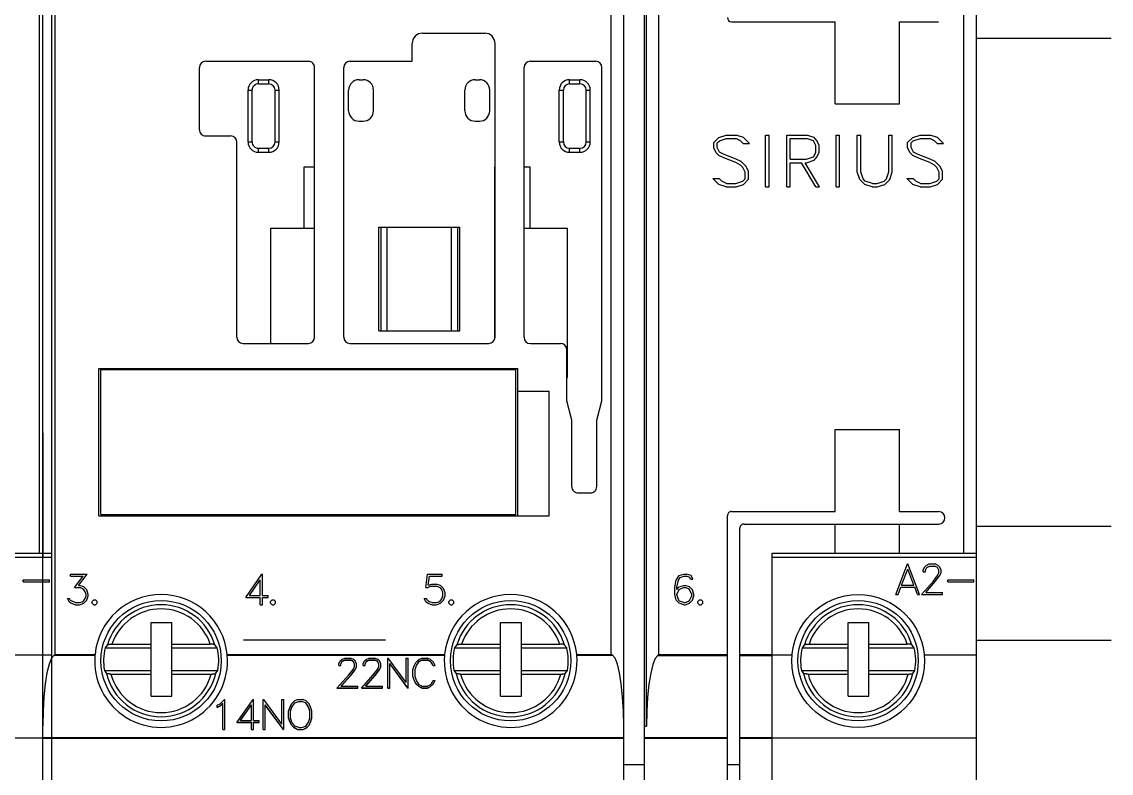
# Model space of a CAD drawing. Header units: millimetres. Extents: x -72 to 2978, y -1067 to 2817.
# Drawn here: x 216.6 to 269.1, y -833.1 to -796.9 of the extents above; entities that cross this region are included whole.
import ezdxf

# ---------------------------------------------------------------- set-up
doc = ezdxf.new("R2010")
doc.units = ezdxf.units.MM
doc.layers.add('10000_FRONT', color=7, linetype='Continuous')

msp = doc.modelspace()

# ---------------------------------------------------------------- linework, layer by layer
at = {"color": 6, "linetype": 'ByBlock'}
for p, q in [((262.599, -797.699), (269.099, -797.699)), ((262.599, -821.21), (269.099, -821.21)), ((262.599, -826.699), (269.099, -826.699))]:
    msp.add_line(p, q, dxfattribs=at)
for p, q in [((217.599, -816.71), (217.599, -822.71)), ((218.033, -822.71), (218.033, -816.71)), ((262.599, -822.71), (262.599, -816.71)), ((234.123, -826.699), (227.274, -826.699))]:
    msp.add_line(p, q)
at = {"layer": '10000_FRONT', "color": 7, "linetype": 'Continuous', "lineweight": 25}
for p, q in [((246.599, -837.209), (246.599, -780.209)), ((245.599, -836.009), (245.599, -781.409)), ((217.599, -836.189), (217.599, -782.209)), ((245.609, -832.699), (245.609, -784.699)), ((246.699, -830.848), (246.699, -786.57)), ((218.199, -827.393), (218.199, -790.025)), ((244.999, -827.393), (244.999, -790.025)), ((247.299, -827.404), (247.299, -790.014)), ((217.433, -822.509), (217.433, -794.909)), ((218.033, -822.509), (218.033, -794.909)), ((261.999, -822.509), (261.999, -794.909)), ((262.599, -822.509), (262.599, -794.909)), ((250.799, -796.909), (255.799, -796.909)), ((255.799, -800.859), (255.799, -796.909)), ((258.899, -796.909), (260.779, -796.909)), ((258.899, -800.859), (258.899, -796.909)), ((235.899, -797.457), (238.899, -797.457)), ((235.399, -798.809), (235.399, -797.957)), ((239.399, -812.109), (239.399, -797.957)), ((225.149, -802.109), (225.149, -799.109)), ((225.449, -798.809), (230.399, -798.809)), ((230.699, -812.109), (230.699, -799.109)), ((232.099, -812.109), (232.099, -799.109)), ((232.399, -798.809), (235.399, -798.809)), ((240.799, -812.111), (240.799, -799.111)), ((241.099, -798.811), (244.249, -798.811)), ((244.549, -815.176), (244.549, -799.111)), ((227.989, -799.699), (228.489, -799.699)), ((227.989, -799.899), (227.989, -799.699)), ((228.489, -799.899), (228.489, -799.699)), ((232.839, -799.699), (233.039, -799.699)), ((238.439, -799.699), (238.639, -799.699)), ((242.989, -799.699), (243.489, -799.699)), ((242.989, -799.899), (242.989, -799.699)), ((243.489, -799.899), (243.489, -799.699)), ((227.489, -800.199), (227.689, -800.199)), ((227.489, -802.699), (227.489, -800.199)), ((227.689, -802.699), (227.689, -800.199)), ((227.989, -799.899), (228.489, -799.899)), ((228.789, -800.199), (228.989, -800.199)), ((228.789, -802.699), (228.789, -800.199)), ((228.989, -802.699), (228.989, -800.199)), ((232.339, -801.199), (232.339, -800.199)), ((233.539, -801.199), (233.539, -800.199)), ((237.939, -801.199), (237.939, -800.199)), ((239.139, -801.199), (239.139, -800.199)), ((242.489, -800.199), (242.689, -800.199)), ((242.489, -802.699), (242.489, -800.199)), ((242.689, -802.699), (242.689, -800.199)), ((242.989, -799.899), (243.489, -799.899)), ((243.789, -800.199), (243.989, -800.199)), ((243.789, -802.699), (243.789, -800.199)), ((243.989, -802.699), (243.989, -800.199)), ((255.799, -800.859), (258.899, -800.859)), ((232.839, -801.699), (233.039, -801.699)), ((238.439, -801.699), (238.639, -801.699)), ((225.449, -802.409), (226.649, -802.409)), ((250.183, -802.485), (250.543, -802.365)), ((250.543, -802.365), (251.016, -802.365)), ((251.376, -802.483), (251.016, -802.365)), ((252.437, -802.365), (252.603, -802.365)), ((252.437, -804.864), (252.437, -802.365)), ((252.603, -804.864), (252.603, -802.365)), ((253.457, -802.365), (254.416, -802.365)), ((253.457, -804.864), (253.457, -802.365)), ((254.774, -802.485), (254.416, -802.365)), ((255.837, -802.365), (256.003, -802.365)), ((255.837, -804.864), (255.837, -802.365)), ((256.003, -804.864), (256.003, -802.365)), ((256.857, -802.365), (257.023, -802.365)), ((256.857, -804.142), (256.857, -802.365)), ((257.023, -804.137), (257.023, -802.365)), ((258.377, -802.365), (258.544, -802.365)), ((258.377, -804.137), (258.377, -802.365)), ((258.544, -804.142), (258.544, -802.365)), ((259.533, -802.485), (259.893, -802.365)), ((259.893, -802.365), (260.366, -802.365)), ((260.726, -802.483), (260.366, -802.365)), ((226.949, -812.109), (226.949, -802.709)), ((227.489, -802.699), (227.689, -802.699)), ((228.789, -802.699), (228.989, -802.699)), ((242.489, -802.699), (242.689, -802.699)), ((243.789, -802.699), (243.989, -802.699)), ((249.936, -802.731), (250.183, -802.485)), ((249.936, -802.981), (249.936, -802.731)), ((250.105, -802.749), (250.209, -802.645)), ((250.105, -802.966), (250.105, -802.749)), ((250.216, -803.185), (250.105, -802.966)), ((250.209, -802.645), (250.549, -802.531)), ((250.549, -802.531), (251.005, -802.531)), ((251.229, -802.645), (251.005, -802.531)), ((251.351, -802.766), (251.229, -802.645)), ((251.351, -802.766), (251.656, -802.766)), ((251.656, -802.766), (251.376, -802.483)), ((253.623, -802.531), (254.408, -802.531)), ((253.623, -803.531), (253.623, -802.531)), ((254.741, -802.646), (254.408, -802.531)), ((254.852, -802.862), (254.741, -802.646)), ((254.9, -802.606), (254.774, -802.485)), ((254.852, -803.2), (254.852, -802.862)), ((255.019, -802.85), (254.9, -802.606)), ((255.019, -803.212), (255.019, -802.85)), ((259.286, -802.731), (259.533, -802.485)), ((259.286, -802.981), (259.286, -802.731)), ((259.455, -802.749), (259.559, -802.645)), ((259.455, -802.966), (259.455, -802.749)), ((259.566, -803.185), (259.455, -802.966)), ((259.559, -802.645), (259.899, -802.531)), ((259.899, -802.531), (260.355, -802.531)), ((260.579, -802.645), (260.355, -802.531)), ((260.701, -802.766), (260.579, -802.645)), ((260.701, -802.766), (261.006, -802.766)), ((261.006, -802.766), (260.726, -802.483)), ((227.989, -802.999), (228.489, -802.999)), ((227.989, -803.199), (227.989, -802.999)), ((227.989, -803.199), (228.489, -803.199)), ((228.489, -803.199), (228.489, -802.999)), ((242.989, -802.999), (243.489, -802.999)), ((242.989, -803.199), (242.989, -802.999)), ((242.989, -803.199), (243.489, -803.199)), ((243.489, -803.199), (243.489, -802.999)), ((250.056, -803.223), (249.936, -802.981)), ((250.18, -803.347), (250.056, -803.223)), ((250.419, -803.464), (250.18, -803.347)), ((250.438, -803.297), (250.216, -803.185)), ((250.998, -803.697), (250.419, -803.464)), ((251.022, -803.532), (250.438, -803.297)), ((254.408, -803.531), (254.741, -803.417)), ((254.741, -803.417), (254.852, -803.2)), ((254.774, -803.577), (254.9, -803.456)), ((254.9, -803.456), (255.019, -803.212)), ((259.406, -803.223), (259.286, -802.981)), ((259.53, -803.347), (259.406, -803.223)), ((259.769, -803.464), (259.53, -803.347)), ((259.788, -803.297), (259.566, -803.185)), ((260.348, -803.697), (259.769, -803.464)), ((260.372, -803.532), (259.788, -803.297)), ((230.189, -803.899), (230.699, -803.899)), ((230.189, -806.849), (230.189, -803.899)), ((239.389, -803.899), (239.399, -803.899)), ((239.389, -812.186), (239.389, -803.899)), ((240.799, -803.899), (241.089, -803.899)), ((241.089, -806.849), (241.089, -803.899)), ((251.229, -803.814), (250.998, -803.697)), ((251.262, -803.647), (251.022, -803.532)), ((251.338, -803.923), (251.229, -803.814)), ((251.502, -803.888), (251.262, -803.647)), ((251.452, -804.148), (251.338, -803.923)), ((251.619, -804.13), (251.502, -803.888)), ((253.623, -803.531), (254.408, -803.531)), ((253.623, -803.698), (254.162, -803.698)), ((253.623, -804.864), (253.623, -803.698)), ((254.859, -804.864), (254.162, -803.698)), ((255.04, -804.864), (254.342, -803.698)), ((254.342, -803.698), (254.415, -803.698)), ((254.415, -803.698), (254.774, -803.577)), ((260.579, -803.814), (260.348, -803.697)), ((260.612, -803.647), (260.372, -803.532)), ((260.688, -803.923), (260.579, -803.814)), ((260.852, -803.888), (260.612, -803.647)), ((260.802, -804.148), (260.688, -803.923)), ((260.969, -804.13), (260.852, -803.888)), ((250.183, -804.745), (249.9, -804.463)), ((249.9, -804.463), (250.206, -804.463)), ((250.329, -804.583), (250.206, -804.463)), ((251.348, -804.583), (251.452, -804.479)), ((251.376, -804.743), (251.619, -804.498)), ((251.452, -804.479), (251.452, -804.148)), ((251.619, -804.498), (251.619, -804.13)), ((256.976, -804.502), (256.857, -804.142)), ((257.22, -804.744), (256.976, -804.502)), ((257.138, -804.477), (257.023, -804.137)), ((257.244, -804.584), (257.138, -804.477)), ((258.155, -804.584), (258.262, -804.477)), ((258.18, -804.744), (258.423, -804.502)), ((258.262, -804.477), (258.377, -804.137)), ((258.423, -804.502), (258.544, -804.142)), ((259.533, -804.745), (259.25, -804.463)), ((259.25, -804.463), (259.556, -804.463)), ((259.679, -804.583), (259.556, -804.463)), ((260.698, -804.583), (260.802, -804.479)), ((260.726, -804.743), (260.969, -804.498)), ((260.802, -804.479), (260.802, -804.148)), ((260.969, -804.498), (260.969, -804.13)), ((250.543, -804.864), (250.183, -804.745)), ((250.552, -804.697), (250.329, -804.583)), ((250.543, -804.864), (251.016, -804.864)), ((250.552, -804.697), (251.008, -804.697)), ((251.008, -804.697), (251.348, -804.583)), ((251.016, -804.864), (251.376, -804.743)), ((252.437, -804.864), (252.603, -804.864)), ((253.457, -804.864), (253.623, -804.864)), ((254.859, -804.864), (255.04, -804.864)), ((255.837, -804.864), (256.003, -804.864)), ((257.58, -804.864), (257.22, -804.744)), ((257.586, -804.698), (257.244, -804.584)), ((257.58, -804.864), (257.821, -804.864)), ((257.586, -804.698), (257.813, -804.698)), ((257.813, -804.698), (258.155, -804.584)), ((257.821, -804.864), (258.18, -804.744)), ((259.893, -804.864), (259.533, -804.745)), ((259.902, -804.697), (259.679, -804.583)), ((259.893, -804.864), (260.366, -804.864)), ((259.902, -804.697), (260.358, -804.697)), ((260.358, -804.697), (260.698, -804.583)), ((260.366, -804.864), (260.726, -804.743)), ((228.589, -806.849), (230.699, -806.849)), ((228.589, -812.409), (228.589, -806.849)), ((233.795, -806.799), (237.699, -806.799)), ((233.795, -811.799), (233.795, -806.799)), ((233.799, -811.799), (233.799, -806.799)), ((233.899, -811.799), (233.899, -806.799)), ((234.199, -811.799), (234.199, -806.799)), ((237.299, -811.799), (237.299, -806.799)), ((237.599, -811.799), (237.599, -806.799)), ((237.699, -811.799), (237.699, -806.799)), ((237.699, -811.799), (237.699, -806.799)), ((239.389, -806.849), (239.399, -806.849)), ((240.799, -806.849), (241.089, -806.849)), ((241.089, -806.849), (242.889, -806.849)), ((242.889, -814.049), (242.889, -806.849)), ((233.795, -811.799), (237.699, -811.799)), ((227.249, -812.409), (230.399, -812.409)), ((232.399, -812.409), (239.099, -812.409)), ((241.099, -812.411), (242.549, -812.411)), ((242.801, -812.549), (242.889, -812.549)), ((242.849, -815.176), (242.849, -812.711)), ((220.299, -813.609), (240.499, -813.609)), ((220.299, -820.709), (220.299, -813.609)), ((220.399, -813.659), (240.399, -813.659)), ((220.399, -820.659), (220.399, -813.659)), ((224.107, -813.659), (224.107, -813.609)), ((225.691, -813.659), (225.691, -813.609)), ((235.107, -813.659), (235.107, -813.609)), ((236.691, -813.659), (236.691, -813.609)), ((240.399, -820.659), (240.399, -813.659)), ((240.499, -820.709), (240.499, -813.609)), ((242.849, -814.049), (242.889, -814.049)), ((240.499, -814.709), (241.999, -814.709)), ((241.999, -820.709), (241.999, -814.709)), ((243.099, -816.109), (242.849, -815.176)), ((244.299, -816.109), (244.549, -815.176)), ((243.099, -819.309), (243.099, -816.109)), ((244.299, -819.309), (244.299, -816.109)), ((255.799, -816.559), (258.899, -816.559)), ((255.799, -820.509), (255.799, -816.559)), ((258.899, -820.509), (258.899, -816.559)), ((243.399, -819.609), (243.999, -819.609)), ((220.299, -820.709), (241.999, -820.709)), ((220.399, -820.659), (240.399, -820.659)), ((224.107, -820.709), (224.107, -820.659)), ((225.691, -820.709), (225.691, -820.659)), ((235.107, -820.709), (235.107, -820.659)), ((236.691, -820.709), (236.691, -820.659)), ((250.599, -837.209), (250.599, -820.709)), ((250.799, -820.509), (255.799, -820.509)), ((258.899, -820.509), (260.779, -820.509)), ((251.199, -836.209), (251.199, -821.309)), ((251.399, -821.109), (260.779, -821.109)), ((255.799, -822.509), (255.799, -821.109)), ((258.899, -822.509), (258.899, -821.109)), ((208.183, -822.509), (218.033, -822.509)), ((208.183, -822.709), (218.033, -822.709)), ((218.033, -822.709), (218.033, -822.509)), ((218.033, -827.409), (218.033, -822.709)), ((252.749, -822.509), (262.599, -822.509)), ((252.749, -836.209), (252.749, -822.509)), ((252.749, -822.709), (262.599, -822.709)), ((262.599, -822.709), (262.599, -822.509)), ((262.599, -827.409), (262.599, -822.709)), ((258.718, -824.506), (259.28, -823.036)), ((258.993, -824.058), (259.291, -823.293)), ((259.28, -823.036), (259.301, -823.036)), ((259.588, -824.058), (259.291, -823.293)), ((259.863, -824.506), (259.301, -823.036)), ((260.041, -823.32), (260.111, -823.177)), ((260.041, -823.409), (260.041, -823.32)), ((260.041, -823.409), (260.14, -823.409)), ((260.111, -823.177), (260.184, -823.106)), ((260.14, -823.328), (260.206, -823.199)), ((260.14, -823.409), (260.14, -823.328)), ((260.184, -823.106), (260.327, -823.036)), ((260.206, -823.199), (260.335, -823.134)), ((260.327, -823.036), (260.609, -823.036)), ((260.335, -823.134), (260.601, -823.134)), ((260.731, -823.199), (260.601, -823.134)), ((260.752, -823.107), (260.609, -823.036)), ((260.795, -823.328), (260.731, -823.199)), ((260.825, -823.178), (260.752, -823.107)), ((260.795, -823.457), (260.795, -823.328)), ((260.896, -823.322), (260.825, -823.178)), ((260.896, -823.467), (260.896, -823.322)), ((216.653, -823.792), (217.919, -823.792)), ((216.653, -823.89), (216.653, -823.792)), ((216.653, -823.89), (217.919, -823.89)), ((217.919, -823.89), (217.919, -823.792)), ((218.932, -823.526), (219.739, -823.526)), ((218.932, -823.624), (218.932, -823.526)), ((218.932, -823.624), (219.547, -823.624)), ((219.122, -824.174), (219.547, -823.624)), ((219.309, -824.074), (219.739, -823.526)), ((227.377, -824.646), (228.155, -823.526)), ((227.555, -824.548), (228.081, -823.792)), ((228.081, -824.548), (228.081, -823.792)), ((228.155, -823.526), (228.179, -823.526)), ((228.179, -824.548), (228.179, -823.526)), ((236.062, -824.169), (236.134, -823.526)), ((236.134, -823.526), (236.849, -823.526)), ((236.167, -824.062), (236.23, -823.624)), ((236.23, -823.624), (236.849, -823.624)), ((236.849, -823.624), (236.849, -823.526)), ((248.064, -824.156), (248.132, -823.81)), ((248.132, -823.81), (248.275, -823.597)), ((248.163, -824.16), (248.232, -823.821)), ((248.232, -823.821), (248.324, -823.683)), ((248.275, -823.597), (248.489, -823.526)), ((248.324, -823.683), (248.492, -823.625)), ((248.489, -823.526), (248.63, -823.526)), ((248.492, -823.625), (248.625, -823.625)), ((248.78, -823.679), (248.625, -823.625)), ((248.846, -823.597), (248.63, -823.526)), ((248.824, -823.763), (248.78, -823.679)), ((248.824, -823.763), (248.928, -823.763)), ((248.928, -823.763), (248.846, -823.597)), ((259.953, -824.506), (260.525, -823.863)), ((260.161, -824.408), (260.617, -823.885)), ((260.525, -823.863), (260.729, -823.591)), ((260.617, -823.885), (260.825, -823.608)), ((260.729, -823.591), (260.795, -823.457)), ((260.825, -823.608), (260.896, -823.467)), ((261.218, -823.792), (262.484, -823.792)), ((261.218, -823.89), (261.218, -823.792)), ((261.218, -823.89), (262.484, -823.89)), ((262.484, -823.89), (262.484, -823.792)), ((219.122, -824.174), (219.358, -824.174)), ((219.309, -824.074), (219.361, -824.074)), ((219.489, -824.219), (219.358, -824.174)), ((219.573, -824.144), (219.361, -824.074)), ((219.58, -824.279), (219.489, -824.219)), ((219.716, -824.288), (219.573, -824.144)), ((219.642, -824.372), (219.58, -824.279)), ((219.687, -824.503), (219.642, -824.372)), ((219.786, -824.499), (219.716, -824.288)), ((236.062, -824.169), (236.152, -824.169)), ((236.152, -824.169), (236.289, -824.1)), ((236.167, -824.062), (236.352, -824.002)), ((236.289, -824.1), (236.558, -824.1)), ((236.352, -824.002), (236.561, -824.002)), ((236.689, -824.145), (236.558, -824.1)), ((236.773, -824.072), (236.561, -824.002)), ((236.78, -824.207), (236.689, -824.145)), ((236.916, -824.216), (236.773, -824.072)), ((236.842, -824.299), (236.78, -824.207)), ((236.887, -824.431), (236.842, -824.299)), ((236.887, -824.565), (236.887, -824.431)), ((236.986, -824.428), (236.916, -824.216)), ((236.986, -824.57), (236.986, -824.428)), ((248.064, -824.503), (248.064, -824.156)), ((248.163, -824.258), (248.277, -824.144)), ((248.163, -824.258), (248.163, -824.16)), ((248.163, -824.502), (248.279, -824.27)), ((248.277, -824.144), (248.489, -824.074)), ((248.279, -824.27), (248.361, -824.218)), ((248.361, -824.218), (248.492, -824.173)), ((248.489, -824.074), (248.561, -824.074)), ((248.492, -824.173), (248.558, -824.173)), ((248.689, -824.218), (248.558, -824.173)), ((248.773, -824.144), (248.561, -824.074)), ((248.771, -824.27), (248.689, -824.218)), ((248.887, -824.504), (248.771, -824.27)), ((248.916, -824.288), (248.773, -824.144)), ((248.986, -824.499), (248.916, -824.288)), ((258.821, -824.506), (258.956, -824.156)), ((258.956, -824.156), (259.625, -824.156)), ((258.993, -824.058), (259.588, -824.058)), ((259.761, -824.506), (259.625, -824.156)), ((260.161, -824.408), (260.964, -824.408)), ((260.964, -824.506), (260.964, -824.408)), ((218.866, -824.854), (218.785, -824.692)), ((218.785, -824.692), (218.889, -824.692)), ((218.94, -824.926), (218.866, -824.854)), ((218.935, -824.788), (218.889, -824.692)), ((219.157, -824.898), (218.935, -824.788)), ((219.152, -824.996), (218.94, -824.926)), ((219.152, -824.996), (219.361, -824.996)), ((219.157, -824.898), (219.358, -824.898)), ((219.358, -824.898), (219.489, -824.852)), ((219.361, -824.996), (219.573, -824.925)), ((219.489, -824.852), (219.58, -824.792)), ((219.573, -824.925), (219.716, -824.783)), ((219.58, -824.792), (219.642, -824.7)), ((219.642, -824.7), (219.687, -824.567)), ((219.687, -824.567), (219.687, -824.503)), ((219.716, -824.783), (219.786, -824.571)), ((219.786, -824.571), (219.786, -824.499)), ((219.972, -824.837), (220.05, -824.758)), ((219.972, -824.917), (219.972, -824.837)), ((220.05, -824.996), (219.972, -824.917)), ((220.05, -824.758), (220.131, -824.758)), ((220.05, -824.996), (220.131, -824.996)), ((220.209, -824.837), (220.131, -824.758)), ((220.131, -824.996), (220.209, -824.917)), ((220.209, -824.917), (220.209, -824.837)), ((227.377, -824.646), (228.081, -824.646)), ((227.555, -824.548), (228.081, -824.548)), ((228.081, -824.996), (228.081, -824.646)), ((228.081, -824.996), (228.179, -824.996)), ((228.179, -824.548), (228.453, -824.548)), ((228.179, -824.646), (228.453, -824.646)), ((228.179, -824.996), (228.179, -824.646)), ((228.453, -824.646), (228.453, -824.548)), ((228.572, -824.837), (228.65, -824.758)), ((228.572, -824.917), (228.572, -824.837)), ((228.65, -824.996), (228.572, -824.917)), ((228.65, -824.758), (228.731, -824.758)), ((228.65, -824.996), (228.731, -824.996)), ((228.809, -824.837), (228.731, -824.758)), ((228.731, -824.996), (228.809, -824.917)), ((228.809, -824.917), (228.809, -824.837)), ((236.066, -824.854), (235.985, -824.692)), ((235.985, -824.692), (236.089, -824.692)), ((236.14, -824.926), (236.066, -824.854)), ((236.142, -824.799), (236.089, -824.692)), ((236.352, -824.996), (236.14, -824.926)), ((236.224, -824.852), (236.142, -824.799)), ((236.356, -824.898), (236.224, -824.852)), ((236.352, -824.996), (236.561, -824.996)), ((236.356, -824.898), (236.558, -824.898)), ((236.558, -824.898), (236.683, -824.857)), ((236.561, -824.996), (236.773, -824.925)), ((236.683, -824.857), (236.788, -824.781)), ((236.773, -824.925), (236.916, -824.782)), ((236.788, -824.781), (236.827, -824.722)), ((236.827, -824.722), (236.887, -824.565)), ((236.916, -824.782), (236.986, -824.57)), ((237.172, -824.837), (237.25, -824.758)), ((237.172, -824.917), (237.172, -824.837)), ((237.25, -824.996), (237.172, -824.917)), ((237.25, -824.758), (237.331, -824.758)), ((237.25, -824.996), (237.331, -824.996)), ((237.409, -824.837), (237.331, -824.758)), ((237.331, -824.996), (237.409, -824.917)), ((237.409, -824.917), (237.409, -824.837)), ((248.134, -824.783), (248.064, -824.503)), ((248.277, -824.925), (248.134, -824.783)), ((248.216, -824.713), (248.163, -824.502)), ((248.294, -824.829), (248.216, -824.713)), ((248.489, -824.996), (248.277, -824.925)), ((248.492, -824.896), (248.294, -824.829)), ((248.489, -824.996), (248.561, -824.996)), ((248.492, -824.896), (248.558, -824.896)), ((248.558, -824.896), (248.689, -824.85)), ((248.561, -824.996), (248.773, -824.925)), ((248.689, -824.85), (248.771, -824.798)), ((248.771, -824.798), (248.887, -824.564)), ((248.773, -824.925), (248.916, -824.783)), ((248.887, -824.564), (248.887, -824.504)), ((248.916, -824.783), (248.986, -824.571)), ((248.986, -824.571), (248.986, -824.499)), ((249.172, -824.837), (249.25, -824.758)), ((249.172, -824.917), (249.172, -824.837)), ((249.25, -824.996), (249.172, -824.917)), ((249.25, -824.758), (249.331, -824.758)), ((249.25, -824.996), (249.331, -824.996)), ((249.409, -824.837), (249.331, -824.758)), ((249.331, -824.996), (249.409, -824.917)), ((249.409, -824.917), (249.409, -824.837)), ((258.718, -824.506), (258.821, -824.506)), ((259.761, -824.506), (259.863, -824.506)), ((259.953, -824.506), (260.964, -824.506)), ((222.814, -825.849), (223.814, -825.849)), ((222.814, -826.899), (222.814, -825.849)), ((223.814, -826.899), (223.814, -825.849)), ((239.664, -825.849), (240.664, -825.849)), ((239.664, -826.899), (239.664, -825.849)), ((240.664, -826.899), (240.664, -825.849)), ((256.414, -825.849), (257.414, -825.849)), ((256.414, -826.899), (256.414, -825.849)), ((257.414, -826.899), (257.414, -825.849)), ((220.711, -826.928), (220.595, -827.069)), ((220.595, -827.069), (222.814, -827.069)), ((220.711, -826.928), (220.714, -826.925)), ((220.714, -826.925), (220.718, -826.923)), ((220.718, -826.923), (220.723, -826.92)), ((220.723, -826.92), (220.73, -826.918)), ((220.73, -826.918), (220.737, -826.916)), ((220.737, -826.916), (220.747, -826.914)), ((220.747, -826.914), (220.757, -826.911)), ((220.757, -826.911), (220.768, -826.91)), ((220.768, -826.91), (220.779, -826.908)), ((220.779, -826.908), (220.791, -826.906)), ((220.791, -826.906), (220.805, -826.905)), ((220.805, -826.905), (220.82, -826.903)), ((220.82, -826.903), (220.834, -826.902)), ((220.834, -826.902), (220.849, -826.901)), ((220.849, -826.901), (220.864, -826.9)), ((220.864, -826.9), (220.881, -826.9)), ((220.881, -826.9), (220.897, -826.899)), ((220.897, -826.899), (220.914, -826.899)), ((220.914, -826.899), (220.93, -826.899)), ((220.93, -826.899), (222.814, -826.899)), ((222.814, -827.069), (222.814, -826.899)), ((222.814, -828.169), (222.814, -827.069)), ((223.814, -826.899), (225.667, -826.899)), ((223.814, -827.069), (223.814, -826.899)), ((223.814, -827.069), (226.002, -827.069)), ((223.814, -828.169), (223.814, -827.069)), ((225.68, -826.899), (225.667, -826.899)), ((225.694, -826.899), (225.68, -826.899)), ((225.708, -826.899), (225.694, -826.899)), ((225.722, -826.9), (225.708, -826.899)), ((225.735, -826.9), (225.722, -826.9)), ((225.747, -826.901), (225.735, -826.9)), ((225.76, -826.902), (225.747, -826.901)), ((225.772, -826.903), (225.76, -826.902)), ((225.784, -826.904), (225.772, -826.903)), ((225.796, -826.905), (225.784, -826.904)), ((225.807, -826.906), (225.796, -826.905)), ((225.817, -826.908), (225.807, -826.906)), ((225.827, -826.909), (225.817, -826.908)), ((225.836, -826.911), (225.827, -826.909)), ((225.845, -826.912), (225.836, -826.911)), ((225.853, -826.914), (225.845, -826.912)), ((225.86, -826.916), (225.853, -826.914)), ((225.866, -826.918), (225.86, -826.916)), ((225.872, -826.919), (225.866, -826.918)), ((225.877, -826.921), (225.872, -826.919)), ((225.881, -826.923), (225.877, -826.921)), ((225.884, -826.926), (225.881, -826.923)), ((225.886, -826.928), (225.884, -826.926)), ((226.002, -827.069), (225.886, -826.928)), ((237.561, -826.928), (237.445, -827.069)), ((237.445, -827.069), (239.664, -827.069)), ((237.561, -826.928), (237.564, -826.925)), ((237.564, -826.925), (237.568, -826.923)), ((237.568, -826.923), (237.573, -826.92)), ((237.573, -826.92), (237.58, -826.918)), ((237.58, -826.918), (237.587, -826.916)), ((237.587, -826.916), (237.597, -826.914)), ((237.597, -826.914), (237.607, -826.911)), ((237.607, -826.911), (237.618, -826.91)), ((237.618, -826.91), (237.629, -826.908)), ((237.629, -826.908), (237.641, -826.906)), ((237.641, -826.906), (237.655, -826.905)), ((237.655, -826.905), (237.67, -826.903)), ((237.67, -826.903), (237.684, -826.902)), ((237.684, -826.902), (237.699, -826.901)), ((237.699, -826.901), (237.714, -826.9)), ((237.714, -826.9), (237.731, -826.9)), ((237.731, -826.9), (237.747, -826.899)), ((237.747, -826.899), (237.764, -826.899)), ((237.764, -826.899), (237.78, -826.899)), ((237.78, -826.899), (239.664, -826.899)), ((239.664, -827.069), (239.664, -826.899)), ((239.664, -828.169), (239.664, -827.069)), ((240.664, -826.899), (242.517, -826.899)), ((240.664, -827.069), (240.664, -826.899)), ((240.664, -827.069), (242.852, -827.069)), ((240.664, -828.169), (240.664, -827.069)), ((242.53, -826.899), (242.517, -826.899)), ((242.544, -826.899), (242.53, -826.899)), ((242.558, -826.899), (242.544, -826.899)), ((242.572, -826.9), (242.558, -826.899)), ((242.585, -826.9), (242.572, -826.9)), ((242.597, -826.901), (242.585, -826.9)), ((242.61, -826.902), (242.597, -826.901)), ((242.622, -826.903), (242.61, -826.902)), ((242.634, -826.904), (242.622, -826.903)), ((242.646, -826.905), (242.634, -826.904)), ((242.657, -826.906), (242.646, -826.905)), ((242.667, -826.908), (242.657, -826.906)), ((242.677, -826.909), (242.667, -826.908)), ((242.686, -826.911), (242.677, -826.909)), ((242.695, -826.912), (242.686, -826.911)), ((242.703, -826.914), (242.695, -826.912)), ((242.71, -826.916), (242.703, -826.914)), ((242.716, -826.918), (242.71, -826.916)), ((242.722, -826.919), (242.716, -826.918)), ((242.727, -826.921), (242.722, -826.919)), ((242.731, -826.923), (242.727, -826.921)), ((242.734, -826.926), (242.731, -826.923)), ((242.736, -826.928), (242.734, -826.926)), ((242.852, -827.069), (242.736, -826.928)), ((254.311, -826.928), (254.195, -827.069)), ((254.195, -827.069), (256.414, -827.069)), ((254.311, -826.928), (254.314, -826.925)), ((254.314, -826.925), (254.318, -826.923)), ((254.318, -826.923), (254.323, -826.92)), ((254.323, -826.92), (254.33, -826.918)), ((254.33, -826.918), (254.337, -826.916)), ((254.337, -826.916), (254.347, -826.914)), ((254.347, -826.914), (254.357, -826.911)), ((254.357, -826.911), (254.368, -826.91)), ((254.368, -826.91), (254.379, -826.908)), ((254.379, -826.908), (254.391, -826.906)), ((254.391, -826.906), (254.405, -826.905)), ((254.405, -826.905), (254.42, -826.903)), ((254.42, -826.903), (254.434, -826.902)), ((254.434, -826.902), (254.449, -826.901)), ((254.449, -826.901), (254.464, -826.9)), ((254.464, -826.9), (254.481, -826.9)), ((254.481, -826.9), (254.497, -826.899)), ((254.497, -826.899), (254.514, -826.899)), ((254.514, -826.899), (254.53, -826.899)), ((254.53, -826.899), (256.414, -826.899)), ((256.414, -827.069), (256.414, -826.899)), ((256.414, -828.169), (256.414, -827.069)), ((257.414, -826.899), (259.267, -826.899)), ((257.414, -827.069), (257.414, -826.899)), ((257.414, -827.069), (259.602, -827.069)), ((257.414, -828.169), (257.414, -827.069)), ((259.28, -826.899), (259.267, -826.899)), ((259.294, -826.899), (259.28, -826.899)), ((259.308, -826.899), (259.294, -826.899)), ((259.322, -826.9), (259.308, -826.899)), ((259.335, -826.9), (259.322, -826.9)), ((259.347, -826.901), (259.335, -826.9)), ((259.36, -826.902), (259.347, -826.901)), ((259.372, -826.903), (259.36, -826.902)), ((259.384, -826.904), (259.372, -826.903)), ((259.396, -826.905), (259.384, -826.904)), ((259.407, -826.906), (259.396, -826.905)), ((259.417, -826.908), (259.407, -826.906)), ((259.427, -826.909), (259.417, -826.908)), ((259.436, -826.911), (259.427, -826.909)), ((259.445, -826.912), (259.436, -826.911)), ((259.453, -826.914), (259.445, -826.912)), ((259.46, -826.916), (259.453, -826.914)), ((259.466, -826.918), (259.46, -826.916)), ((259.472, -826.919), (259.466, -826.918)), ((259.477, -826.921), (259.472, -826.919)), ((259.481, -826.923), (259.477, -826.921)), ((259.484, -826.926), (259.481, -826.923)), ((259.486, -826.928), (259.484, -826.926)), ((259.602, -827.069), (259.486, -826.928)), ((215.519, -827.409), (218.033, -827.409)), ((218.033, -831.406), (218.033, -827.409)), ((218.139, -827.428), (218.147, -827.423)), ((218.139, -827.428), (220.111, -827.428)), ((218.147, -827.423), (218.156, -827.418)), ((218.156, -827.418), (218.165, -827.413)), ((218.165, -827.413), (218.173, -827.408)), ((218.173, -827.408), (218.182, -827.403)), ((218.182, -827.403), (218.19, -827.398)), ((218.19, -827.398), (218.199, -827.393)), ((218.199, -827.393), (220.114, -827.393)), ((220.111, -827.423), (220.112, -827.418)), ((220.111, -827.428), (220.111, -827.423)), ((220.112, -827.413), (220.113, -827.408)), ((220.112, -827.418), (220.112, -827.413)), ((220.113, -827.403), (220.114, -827.398)), ((220.113, -827.408), (220.113, -827.403)), ((220.114, -827.398), (220.114, -827.393)), ((226.483, -827.398), (226.483, -827.393)), ((226.483, -827.393), (236.964, -827.393)), ((226.484, -827.403), (226.483, -827.398)), ((226.484, -827.408), (226.484, -827.403)), ((226.485, -827.413), (226.484, -827.408)), ((226.485, -827.418), (226.485, -827.413)), ((226.486, -827.423), (226.485, -827.418)), ((226.486, -827.428), (226.486, -827.423)), ((226.486, -827.428), (236.961, -827.428)), ((231.934, -827.706), (232.006, -827.636)), ((232.006, -827.636), (232.15, -827.567)), ((232.15, -827.567), (232.432, -827.567)), ((232.575, -827.637), (232.432, -827.567)), ((232.647, -827.707), (232.575, -827.637)), ((233.111, -827.706), (233.184, -827.636)), ((233.184, -827.636), (233.327, -827.567)), ((233.327, -827.567), (233.609, -827.567)), ((233.752, -827.637), (233.609, -827.567)), ((233.825, -827.707), (233.752, -827.637)), ((234.223, -827.567), (234.246, -827.567)), ((234.223, -829.015), (234.223, -827.567)), ((235.117, -828.75), (234.246, -827.567)), ((235.117, -827.567), (235.215, -827.567)), ((235.117, -828.75), (235.117, -827.567)), ((235.215, -829.015), (235.215, -827.567)), ((235.578, -827.775), (235.72, -827.637)), ((235.72, -827.637), (235.863, -827.567)), ((235.863, -827.567), (236.145, -827.567)), ((236.288, -827.636), (236.145, -827.567)), ((236.429, -827.774), (236.288, -827.636)), ((236.961, -827.423), (236.962, -827.418)), ((236.961, -827.428), (236.961, -827.423)), ((236.962, -827.413), (236.963, -827.408)), ((236.962, -827.418), (236.962, -827.413)), ((236.963, -827.403), (236.964, -827.398)), ((236.963, -827.408), (236.963, -827.403)), ((236.964, -827.398), (236.964, -827.393)), ((243.333, -827.398), (243.333, -827.393)), ((243.333, -827.393), (244.999, -827.393)), ((243.334, -827.403), (243.333, -827.398)), ((243.334, -827.408), (243.334, -827.403)), ((243.335, -827.413), (243.334, -827.408)), ((243.335, -827.418), (243.335, -827.413)), ((243.336, -827.423), (243.335, -827.418)), ((243.336, -827.428), (243.336, -827.423)), ((243.336, -827.428), (245.058, -827.428)), ((245.007, -827.398), (244.999, -827.393)), ((245.016, -827.403), (245.007, -827.398)), ((245.024, -827.408), (245.016, -827.403)), ((245.033, -827.413), (245.024, -827.408)), ((245.041, -827.418), (245.033, -827.413)), ((245.05, -827.423), (245.041, -827.418)), ((245.058, -827.428), (245.05, -827.423)), ((247.239, -827.439), (247.247, -827.434)), ((247.239, -827.439), (250.599, -827.439)), ((247.247, -827.434), (247.256, -827.429)), ((247.256, -827.429), (247.264, -827.424)), ((247.264, -827.424), (247.273, -827.419)), ((247.273, -827.419), (247.282, -827.414)), ((247.282, -827.414), (247.29, -827.409)), ((247.29, -827.409), (247.299, -827.404)), ((247.299, -827.404), (250.599, -827.404)), ((251.199, -827.404), (252.749, -827.404)), ((251.199, -827.439), (252.749, -827.439)), ((252.749, -827.409), (253.713, -827.409)), ((260.084, -827.409), (262.599, -827.409)), ((262.599, -831.406), (262.599, -827.409)), ((220.563, -828.169), (222.814, -828.169)), ((220.563, -828.169), (220.669, -828.31)), ((222.814, -828.339), (222.814, -828.169)), ((223.814, -828.169), (226.034, -828.169)), ((223.814, -828.339), (223.814, -828.169)), ((225.928, -828.31), (226.034, -828.169)), ((231.864, -827.847), (231.934, -827.706)), ((231.864, -827.934), (231.864, -827.847)), ((231.864, -827.928), (231.963, -827.928)), ((231.864, -827.934), (231.963, -827.934)), ((231.963, -827.849), (232.028, -827.722)), ((231.963, -827.855), (232.028, -827.728)), ((231.963, -827.934), (231.963, -827.849)), ((232.028, -827.722), (232.157, -827.658)), ((232.028, -827.728), (232.157, -827.663)), ((232.028, -827.728), (232.028, -827.722)), ((232.157, -827.658), (232.424, -827.658)), ((232.157, -827.663), (232.157, -827.658)), ((232.157, -827.663), (232.424, -827.663)), ((232.348, -828.382), (232.552, -828.114)), ((232.554, -827.722), (232.424, -827.658)), ((232.424, -827.663), (232.424, -827.658)), ((232.554, -827.727), (232.424, -827.663)), ((232.44, -828.397), (232.647, -828.125)), ((232.44, -828.403), (232.647, -828.131)), ((232.552, -828.114), (232.618, -827.982)), ((232.618, -827.849), (232.554, -827.722)), ((232.554, -827.727), (232.554, -827.722)), ((232.618, -827.855), (232.554, -827.727)), ((232.618, -827.982), (232.618, -827.849)), ((232.718, -827.849), (232.647, -827.707)), ((232.647, -828.125), (232.718, -827.986)), ((232.647, -828.131), (232.718, -827.992)), ((232.647, -828.131), (232.647, -828.125)), ((232.718, -827.992), (232.718, -827.849)), ((233.041, -827.847), (233.111, -827.706)), ((233.041, -827.934), (233.041, -827.847)), ((233.041, -827.928), (233.14, -827.928)), ((233.041, -827.934), (233.14, -827.934)), ((233.14, -827.849), (233.206, -827.722)), ((233.14, -827.855), (233.206, -827.728)), ((233.14, -827.934), (233.14, -827.849)), ((233.206, -827.722), (233.335, -827.658)), ((233.206, -827.728), (233.335, -827.663)), ((233.206, -827.728), (233.206, -827.722)), ((233.335, -827.658), (233.601, -827.658)), ((233.335, -827.663), (233.335, -827.658)), ((233.335, -827.663), (233.601, -827.663)), ((233.525, -828.382), (233.729, -828.114)), ((233.731, -827.722), (233.601, -827.658)), ((233.601, -827.663), (233.601, -827.658)), ((233.731, -827.727), (233.601, -827.663)), ((233.617, -828.397), (233.825, -828.125)), ((233.617, -828.403), (233.825, -828.131)), ((233.729, -828.114), (233.795, -827.982)), ((233.795, -827.849), (233.731, -827.722)), ((233.731, -827.727), (233.731, -827.722)), ((233.795, -827.855), (233.731, -827.727)), ((233.795, -827.982), (233.795, -827.849)), ((233.896, -827.849), (233.825, -827.707)), ((233.825, -828.125), (233.896, -827.986)), ((233.825, -828.131), (233.896, -827.992)), ((233.825, -828.131), (233.825, -828.125)), ((233.896, -827.992), (233.896, -827.849)), ((235.191, -829.009), (234.321, -827.826)), ((234.321, -829.015), (234.321, -827.826)), ((235.191, -829.015), (234.321, -827.832)), ((235.441, -828.12), (235.511, -827.914)), ((235.441, -828.461), (235.441, -828.12)), ((235.511, -827.914), (235.578, -827.775)), ((235.539, -828.118), (235.606, -827.921)), ((235.539, -828.124), (235.606, -827.927)), ((235.539, -828.458), (235.539, -828.118)), ((235.606, -827.921), (235.739, -827.722)), ((235.606, -827.927), (235.739, -827.728)), ((235.606, -827.927), (235.606, -827.921)), ((235.739, -827.722), (235.871, -827.658)), ((235.739, -827.728), (235.871, -827.663)), ((235.739, -827.728), (235.739, -827.722)), ((235.871, -827.658), (236.137, -827.658)), ((235.871, -827.663), (235.871, -827.658)), ((235.871, -827.663), (236.137, -827.663)), ((236.268, -827.724), (236.137, -827.658)), ((236.137, -827.663), (236.137, -827.658)), ((236.268, -827.729), (236.137, -827.663)), ((236.333, -827.788), (236.268, -827.724)), ((236.268, -827.729), (236.268, -827.724)), ((236.333, -827.794), (236.268, -827.729)), ((236.406, -827.928), (236.333, -827.788)), ((236.333, -827.794), (236.333, -827.788)), ((236.406, -827.934), (236.333, -827.794)), ((236.406, -827.928), (236.507, -827.928)), ((236.406, -827.934), (236.406, -827.928)), ((236.406, -827.934), (236.51, -827.934)), ((236.51, -827.934), (236.429, -827.774)), ((237.413, -828.169), (239.664, -828.169)), ((237.413, -828.169), (237.519, -828.31)), ((239.664, -828.339), (239.664, -828.169)), ((240.664, -828.169), (242.884, -828.169)), ((240.664, -828.339), (240.664, -828.169)), ((242.778, -828.31), (242.884, -828.169)), ((254.163, -828.169), (256.414, -828.169)), ((254.163, -828.169), (254.269, -828.31)), ((256.414, -828.339), (256.414, -828.169)), ((257.414, -828.169), (259.634, -828.169)), ((257.414, -828.339), (257.414, -828.169)), ((259.528, -828.31), (259.634, -828.169)), ((220.671, -828.312), (220.669, -828.31)), ((220.674, -828.314), (220.671, -828.312)), ((220.678, -828.316), (220.674, -828.314)), ((220.682, -828.318), (220.678, -828.316)), ((220.687, -828.32), (220.682, -828.318)), ((220.693, -828.322), (220.687, -828.32)), ((220.7, -828.324), (220.693, -828.322)), ((220.708, -828.325), (220.7, -828.324)), ((220.717, -828.327), (220.708, -828.325)), ((220.725, -828.329), (220.717, -828.327)), ((220.735, -828.33), (220.725, -828.329)), ((220.745, -828.331), (220.735, -828.33)), ((220.755, -828.333), (220.745, -828.331)), ((220.767, -828.334), (220.755, -828.333)), ((220.779, -828.335), (220.767, -828.334)), ((220.791, -828.336), (220.779, -828.335)), ((220.803, -828.337), (220.791, -828.336)), ((220.815, -828.337), (220.803, -828.337)), ((220.828, -828.338), (220.815, -828.337)), ((220.842, -828.338), (220.828, -828.338)), ((220.855, -828.339), (220.842, -828.338)), ((220.869, -828.339), (220.855, -828.339)), ((220.882, -828.339), (220.869, -828.339)), ((220.882, -828.339), (222.814, -828.339)), ((222.814, -829.399), (222.814, -828.339)), ((223.814, -828.339), (225.715, -828.339)), ((223.814, -829.399), (223.814, -828.339)), ((225.715, -828.339), (225.731, -828.339)), ((225.731, -828.339), (225.748, -828.338)), ((225.748, -828.338), (225.764, -828.338)), ((225.764, -828.338), (225.78, -828.337)), ((225.78, -828.337), (225.795, -828.336)), ((225.795, -828.336), (225.809, -828.335)), ((225.809, -828.335), (225.824, -828.334)), ((225.824, -828.334), (225.838, -828.333)), ((225.838, -828.333), (225.851, -828.331)), ((225.851, -828.331), (225.864, -828.33)), ((225.864, -828.33), (225.875, -828.328)), ((225.875, -828.328), (225.885, -828.326)), ((225.885, -828.326), (225.895, -828.324)), ((225.895, -828.324), (225.904, -828.322)), ((225.904, -828.322), (225.911, -828.32)), ((225.911, -828.32), (225.917, -828.318)), ((225.917, -828.318), (225.922, -828.315)), ((225.922, -828.315), (225.926, -828.313)), ((225.926, -828.313), (225.928, -828.31)), ((231.776, -829.015), (232.348, -828.382)), ((231.983, -828.912), (232.44, -828.397)), ((231.983, -828.918), (232.44, -828.403)), ((232.44, -828.403), (232.44, -828.397)), ((232.953, -829.015), (233.525, -828.382)), ((233.161, -828.912), (233.617, -828.397)), ((233.161, -828.918), (233.617, -828.403)), ((233.617, -828.403), (233.617, -828.397)), ((235.511, -828.662), (235.441, -828.456)), ((235.511, -828.668), (235.441, -828.461)), ((235.578, -828.801), (235.511, -828.662)), ((235.511, -828.668), (235.511, -828.662)), ((235.578, -828.807), (235.511, -828.668)), ((235.606, -828.655), (235.539, -828.458)), ((235.739, -828.854), (235.606, -828.655)), ((236.333, -828.788), (236.406, -828.648)), ((236.406, -828.648), (236.51, -828.648)), ((236.429, -828.802), (236.507, -828.648)), ((236.429, -828.808), (236.51, -828.648)), ((237.521, -828.312), (237.519, -828.31)), ((237.524, -828.314), (237.521, -828.312)), ((237.528, -828.316), (237.524, -828.314)), ((237.532, -828.318), (237.528, -828.316)), ((237.537, -828.32), (237.532, -828.318)), ((237.543, -828.322), (237.537, -828.32)), ((237.55, -828.324), (237.543, -828.322)), ((237.558, -828.325), (237.55, -828.324)), ((237.567, -828.327), (237.558, -828.325)), ((237.575, -828.329), (237.567, -828.327)), ((237.585, -828.33), (237.575, -828.329)), ((237.595, -828.331), (237.585, -828.33)), ((237.605, -828.333), (237.595, -828.331)), ((237.617, -828.334), (237.605, -828.333)), ((237.629, -828.335), (237.617, -828.334)), ((237.641, -828.336), (237.629, -828.335)), ((237.653, -828.337), (237.641, -828.336)), ((237.665, -828.337), (237.653, -828.337)), ((237.678, -828.338), (237.665, -828.337)), ((237.692, -828.338), (237.678, -828.338)), ((237.705, -828.339), (237.692, -828.338)), ((237.719, -828.339), (237.705, -828.339)), ((237.732, -828.339), (237.719, -828.339)), ((237.732, -828.339), (239.664, -828.339)), ((239.664, -829.399), (239.664, -828.339)), ((240.664, -828.339), (242.565, -828.339)), ((240.664, -829.399), (240.664, -828.339)), ((242.565, -828.339), (242.581, -828.339)), ((242.581, -828.339), (242.598, -828.338)), ((242.598, -828.338), (242.614, -828.338)), ((242.614, -828.338), (242.63, -828.337)), ((242.63, -828.337), (242.645, -828.336)), ((242.645, -828.336), (242.659, -828.335)), ((242.659, -828.335), (242.674, -828.334)), ((242.674, -828.334), (242.688, -828.333)), ((242.688, -828.333), (242.701, -828.331)), ((242.701, -828.331), (242.714, -828.33)), ((242.714, -828.33), (242.725, -828.328)), ((242.725, -828.328), (242.735, -828.326)), ((242.735, -828.326), (242.745, -828.324)), ((242.745, -828.324), (242.754, -828.322)), ((242.754, -828.322), (242.761, -828.32)), ((242.761, -828.32), (242.767, -828.318)), ((242.767, -828.318), (242.772, -828.315)), ((242.772, -828.315), (242.776, -828.313)), ((242.776, -828.313), (242.778, -828.31)), ((254.271, -828.312), (254.269, -828.31)), ((254.274, -828.314), (254.271, -828.312)), ((254.278, -828.316), (254.274, -828.314)), ((254.282, -828.318), (254.278, -828.316)), ((254.287, -828.32), (254.282, -828.318)), ((254.293, -828.322), (254.287, -828.32)), ((254.3, -828.324), (254.293, -828.322)), ((254.308, -828.325), (254.3, -828.324)), ((254.317, -828.327), (254.308, -828.325)), ((254.325, -828.329), (254.317, -828.327)), ((254.335, -828.33), (254.325, -828.329)), ((254.345, -828.331), (254.335, -828.33)), ((254.355, -828.333), (254.345, -828.331)), ((254.367, -828.334), (254.355, -828.333)), ((254.379, -828.335), (254.367, -828.334)), ((254.391, -828.336), (254.379, -828.335)), ((254.403, -828.337), (254.391, -828.336)), ((254.415, -828.337), (254.403, -828.337)), ((254.428, -828.338), (254.415, -828.337)), ((254.442, -828.338), (254.428, -828.338)), ((254.455, -828.339), (254.442, -828.338)), ((254.469, -828.339), (254.455, -828.339)), ((254.482, -828.339), (254.469, -828.339)), ((254.482, -828.339), (256.414, -828.339)), ((256.414, -829.399), (256.414, -828.339)), ((257.414, -828.339), (259.315, -828.339)), ((257.414, -829.399), (257.414, -828.339)), ((259.315, -828.339), (259.331, -828.339)), ((259.331, -828.339), (259.348, -828.338)), ((259.348, -828.338), (259.364, -828.338)), ((259.364, -828.338), (259.38, -828.337)), ((259.38, -828.337), (259.395, -828.336)), ((259.395, -828.336), (259.409, -828.335)), ((259.409, -828.335), (259.424, -828.334)), ((259.424, -828.334), (259.438, -828.333)), ((259.438, -828.333), (259.451, -828.331)), ((259.451, -828.331), (259.464, -828.33)), ((259.464, -828.33), (259.475, -828.328)), ((259.475, -828.328), (259.485, -828.326)), ((259.485, -828.326), (259.495, -828.324)), ((259.495, -828.324), (259.504, -828.322)), ((259.504, -828.322), (259.511, -828.32)), ((259.511, -828.32), (259.517, -828.318)), ((259.517, -828.318), (259.522, -828.315)), ((259.522, -828.315), (259.526, -828.313)), ((259.526, -828.313), (259.528, -828.31)), ((231.776, -829.015), (232.786, -829.015)), ((231.781, -829.009), (232.786, -829.009)), ((231.983, -828.918), (231.983, -828.912)), ((231.983, -828.918), (232.786, -828.918)), ((232.786, -829.015), (232.786, -828.918)), ((232.953, -829.015), (233.964, -829.015)), ((232.958, -829.009), (233.964, -829.009)), ((233.161, -828.918), (233.161, -828.912)), ((233.161, -828.918), (233.964, -828.918)), ((233.964, -829.015), (233.964, -828.918)), ((234.223, -829.009), (234.321, -829.009)), ((234.223, -829.015), (234.321, -829.015)), ((235.191, -829.009), (235.215, -829.009)), ((235.191, -829.015), (235.191, -829.009)), ((235.191, -829.015), (235.215, -829.015)), ((235.72, -828.939), (235.578, -828.801)), ((235.578, -828.807), (235.578, -828.801)), ((235.72, -828.945), (235.578, -828.807)), ((235.863, -829.009), (235.72, -828.939)), ((235.72, -828.945), (235.72, -828.939)), ((235.863, -829.015), (235.72, -828.945)), ((235.871, -828.918), (235.739, -828.854)), ((235.863, -829.009), (236.145, -829.009)), ((235.863, -829.015), (235.863, -829.009)), ((235.863, -829.015), (236.145, -829.015)), ((235.871, -828.918), (236.137, -828.918)), ((236.137, -828.918), (236.268, -828.852)), ((236.145, -829.009), (236.288, -828.94)), ((236.145, -829.015), (236.288, -828.946)), ((236.145, -829.015), (236.145, -829.009)), ((236.268, -828.852), (236.333, -828.788)), ((236.288, -828.94), (236.429, -828.802)), ((236.288, -828.946), (236.429, -828.808)), ((236.288, -828.946), (236.288, -828.94)), ((236.429, -828.808), (236.429, -828.802)), ((222.814, -829.399), (223.814, -829.399)), ((226.141, -829.771), (226.35, -829.567)), ((226.16, -829.86), (226.272, -829.748)), ((226.272, -829.754), (226.272, -829.748)), ((226.35, -829.567), (226.37, -829.567)), ((226.37, -831.015), (226.37, -829.567)), ((226.954, -830.67), (227.732, -829.567)), ((227.732, -829.567), (227.756, -829.567)), ((227.756, -830.574), (227.756, -829.567)), ((228.223, -829.567), (228.246, -829.567)), ((228.223, -831.015), (228.223, -829.567)), ((229.117, -830.75), (228.246, -829.567)), ((229.117, -829.567), (229.215, -829.567)), ((229.117, -830.75), (229.117, -829.567)), ((229.215, -831.015), (229.215, -829.567)), ((229.58, -829.775), (229.721, -829.636)), ((229.606, -829.922), (229.739, -829.725)), ((229.606, -829.928), (229.739, -829.73)), ((229.721, -829.636), (229.863, -829.567)), ((229.739, -829.725), (229.938, -829.659)), ((229.739, -829.73), (229.938, -829.664)), ((229.739, -829.73), (229.739, -829.725)), ((229.863, -829.567), (230.145, -829.567)), ((229.938, -829.659), (230.071, -829.659)), ((229.938, -829.664), (229.938, -829.659)), ((229.938, -829.664), (230.071, -829.664)), ((230.27, -829.725), (230.071, -829.659)), ((230.071, -829.664), (230.071, -829.659)), ((230.27, -829.73), (230.071, -829.664)), ((230.288, -829.636), (230.145, -829.567)), ((230.404, -829.922), (230.27, -829.725)), ((230.27, -829.73), (230.27, -829.725)), ((230.404, -829.928), (230.27, -829.73)), ((230.429, -829.775), (230.288, -829.636)), ((239.664, -829.399), (240.664, -829.399)), ((256.414, -829.399), (257.414, -829.399)), ((225.998, -829.843), (226.141, -829.771)), ((225.998, -829.944), (225.998, -829.843)), ((225.998, -829.939), (226.16, -829.86)), ((225.998, -829.944), (226.16, -829.865)), ((226.16, -829.865), (226.272, -829.754)), ((226.16, -829.865), (226.16, -829.86)), ((226.272, -831.015), (226.272, -829.754)), ((227.132, -830.568), (227.658, -829.823)), ((227.132, -830.574), (227.658, -829.829)), ((227.658, -829.829), (227.658, -829.823)), ((227.658, -830.574), (227.658, -829.829)), ((229.191, -831.009), (228.321, -829.826)), ((228.321, -829.832), (228.321, -829.826)), ((229.191, -831.015), (228.321, -829.832)), ((228.321, -831.015), (228.321, -829.832)), ((229.441, -830.12), (229.512, -829.914)), ((229.441, -830.461), (229.441, -830.12)), ((229.512, -829.914), (229.58, -829.775)), ((229.539, -830.119), (229.606, -829.922)), ((229.539, -830.125), (229.606, -829.928)), ((229.539, -830.458), (229.539, -830.119)), ((229.606, -829.928), (229.606, -829.922)), ((230.47, -830.119), (230.404, -829.922)), ((230.404, -829.928), (230.404, -829.922)), ((230.47, -830.125), (230.404, -829.928)), ((230.497, -829.914), (230.429, -829.775)), ((230.47, -830.458), (230.47, -830.119)), ((230.568, -830.12), (230.497, -829.914)), ((230.568, -830.461), (230.568, -830.12)), ((226.954, -830.67), (227.658, -830.67)), ((226.959, -830.664), (227.658, -830.664)), ((227.132, -830.574), (227.132, -830.568)), ((227.132, -830.574), (227.658, -830.574)), ((227.658, -831.015), (227.658, -830.664)), ((227.756, -830.574), (228.03, -830.574)), ((227.756, -830.664), (228.03, -830.664)), ((227.756, -830.67), (227.756, -830.664)), ((227.756, -830.67), (228.03, -830.67)), ((227.756, -831.015), (227.756, -830.67)), ((228.03, -830.67), (228.03, -830.574)), ((229.512, -830.662), (229.441, -830.456)), ((229.512, -830.668), (229.441, -830.461)), ((229.58, -830.801), (229.512, -830.662)), ((229.512, -830.668), (229.512, -830.662)), ((229.58, -830.807), (229.512, -830.668)), ((229.606, -830.655), (229.539, -830.458)), ((229.739, -830.852), (229.606, -830.655)), ((230.27, -830.852), (230.404, -830.655)), ((230.404, -830.655), (230.47, -830.458)), ((230.429, -830.801), (230.497, -830.662)), ((230.429, -830.807), (230.497, -830.668)), ((230.497, -830.662), (230.568, -830.456)), ((230.497, -830.668), (230.568, -830.461)), ((230.497, -830.668), (230.497, -830.662)), ((226.272, -831.009), (226.37, -831.009)), ((226.272, -831.015), (226.37, -831.015)), ((227.658, -831.009), (227.756, -831.009)), ((227.658, -831.015), (227.756, -831.015)), ((228.223, -831.009), (228.321, -831.009)), ((228.223, -831.015), (228.321, -831.015)), ((229.191, -831.009), (229.215, -831.009)), ((229.191, -831.015), (229.191, -831.009)), ((229.191, -831.015), (229.215, -831.015)), ((229.721, -830.939), (229.58, -830.801)), ((229.58, -830.807), (229.58, -830.801)), ((229.721, -830.945), (229.58, -830.807)), ((229.863, -831.009), (229.721, -830.939)), ((229.721, -830.945), (229.721, -830.939)), ((229.863, -831.015), (229.721, -830.945)), ((229.938, -830.918), (229.739, -830.852)), ((229.863, -831.009), (230.145, -831.009)), ((229.863, -831.015), (229.863, -831.009)), ((229.863, -831.015), (230.145, -831.015)), ((229.938, -830.918), (230.087, -830.918)), ((230.087, -830.918), (230.27, -830.852)), ((230.145, -831.009), (230.288, -830.939)), ((230.145, -831.015), (230.288, -830.945)), ((230.145, -831.015), (230.145, -831.009)), ((230.288, -830.939), (230.429, -830.801)), ((230.288, -830.945), (230.429, -830.807)), ((230.288, -830.945), (230.288, -830.939)), ((230.429, -830.807), (230.429, -830.801)), ((246.599, -830.848), (246.699, -830.848)), ((208.183, -831.406), (218.033, -831.406)), ((217.599, -831.39), (245.599, -831.39)), ((217.599, -831.425), (245.599, -831.425)), ((218.033, -835.209), (218.033, -831.406)), ((246.599, -831.391), (250.599, -831.391)), ((246.599, -831.425), (250.599, -831.425)), ((251.199, -831.391), (252.749, -831.391)), ((251.199, -831.425), (252.749, -831.425)), ((252.749, -831.406), (262.599, -831.406)), ((262.599, -835.209), (262.599, -831.406)), ((245.599, -832.699), (246.599, -832.699)), ((250.599, -832.699), (251.199, -832.699))]:
    msp.add_line(p, q, dxfattribs=at)
for points in [[(218.139, -827.428), (218.015, -827.574), (217.9, -827.864), (217.798, -828.284), (217.714, -828.817), (217.651, -829.439), (217.612, -830.122), (217.599, -830.837)], [(245.599, -830.837), (245.585, -830.122), (245.546, -829.439), (245.483, -828.817), (245.399, -828.284), (245.297, -827.864), (245.182, -827.574), (245.058, -827.428)], [(247.239, -827.439), (247.115, -827.585), (247, -827.875), (246.898, -828.295), (246.814, -828.828), (246.751, -829.45), (246.712, -830.133), (246.699, -830.848)]]:
    msp.add_lwpolyline(points, dxfattribs=at)
for centre, radius in [((223.299, -827.699), 2.9), ((240.149, -827.699), 2.9), ((256.899, -827.709), 3.2), ((256.899, -827.699), 2.9)]:
    msp.add_circle(centre, radius, dxfattribs=at)
for centre, radius, start, end in [((250.799, -796.709), 0.2, 180.0001, 269.9999), ((235.899, -797.957), 0.5, 90, 180), ((238.899, -797.957), 0.5, 0, 90), ((225.449, -799.109), 0.3, 90.0003, 179.9999), ((230.399, -799.109), 0.3, 359.9999, 90.0003), ((232.399, -799.109), 0.3, 90.0002, 180), ((241.099, -799.111), 0.3, 90, 180), ((244.249, -799.111), 0.3, 0, 90), ((227.989, -800.199), 0.5, 90, 180), ((228.489, -800.199), 0.5, 0, 90), ((232.839, -800.199), 0.5, 90, 180), ((233.039, -800.199), 0.5, 0, 90), ((238.439, -800.199), 0.5, 90, 180), ((238.639, -800.199), 0.5, 0, 90), ((242.989, -800.199), 0.5, 90, 180), ((243.489, -800.199), 0.5, 0, 90), ((227.989, -800.199), 0.3, 89.9999, 180), ((228.489, -800.199), 0.3, 0, 89.9999), ((242.989, -800.199), 0.3, 90, 180), ((243.489, -800.199), 0.3, 0, 90), ((232.839, -801.199), 0.5, 180, 270), ((233.039, -801.199), 0.5, 270, 0), ((238.439, -801.199), 0.5, 180, 270), ((238.639, -801.199), 0.5, 270, 0), ((225.449, -802.109), 0.3, 180, 270.0001), ((226.649, -802.709), 0.3, 0, 90), ((227.989, -802.699), 0.5, 180, 270), ((227.989, -802.699), 0.3, 180, 270.0001), ((228.489, -802.699), 0.3, 270.0001, 0), ((228.489, -802.699), 0.5, 270, 0), ((242.989, -802.699), 0.5, 180, 270), ((242.989, -802.699), 0.3, 180, 270), ((243.489, -802.699), 0.3, 270, 0), ((243.489, -802.699), 0.5, 270, 0), ((227.249, -812.109), 0.3, 180, 270), ((230.399, -812.109), 0.3, 270, 0), ((232.399, -812.109), 0.3, 180, 270), ((239.099, -812.109), 0.3, 270, 0), ((241.099, -812.111), 0.3, 180, 270), ((242.549, -812.711), 0.3, 0, 90), ((224.107, -813.767), 0.408, 157.2151, 164.6495), ((225.691, -813.767), 0.408, 15.3505, 22.7849), ((235.107, -813.767), 0.408, 157.2151, 164.6495), ((236.691, -813.767), 0.408, 15.3505, 22.7849), ((243.399, -819.309), 0.3, 179.9999, 270), ((243.999, -819.309), 0.3, 270, 0.0001), ((224.107, -820.551), 0.408, 195.3505, 202.7849), ((225.691, -820.551), 0.408, 337.2151, 344.6495), ((235.107, -820.551), 0.408, 195.3505, 202.7849), ((236.691, -820.551), 0.408, 337.2151, 344.6495), ((250.799, -820.709), 0.2, 90.0001, 180.0001), ((260.779, -820.809), 0.3, 0.0001, 89.9999), ((260.779, -820.809), 0.3, 270.0001, 0.0001), ((251.399, -821.309), 0.2, 89.9999, 179.9999), ((223.299, -827.709), 3.2, 5.6645, 174.3355), ((223.299, -827.699), 2.7, 90, 163.4023), ((223.299, -827.699), 2.7, 16.5977, 90), ((240.149, -827.709), 3.2, 5.6645, 174.3355), ((240.149, -827.699), 2.7, 90, 163.4023), ((240.149, -827.699), 2.7, 16.5977, 90), ((256.899, -827.699), 2.7, 90, 163.4023), ((256.899, -827.699), 2.7, 16.5977, 90), ((223.299, -827.699), 2.5, 18.6629, 161.3371), ((240.149, -827.699), 2.5, 18.6629, 161.3371), ((256.899, -827.699), 2.5, 18.6629, 161.3371), ((223.299, -827.699), 2.776, 166.8814, 189.7486), ((223.299, -827.699), 2.776, 350.2514, 13.1186), ((240.149, -827.699), 2.776, 166.8814, 189.7486), ((240.149, -827.699), 2.776, 350.2514, 13.1186), ((256.899, -827.699), 2.776, 166.8814, 189.7486), ((256.899, -827.699), 2.776, 350.2514, 13.1186), ((223.299, -827.709), 3.2, 174.956, 5.044), ((240.149, -827.709), 3.2, 174.956, 5.044), ((223.299, -827.699), 2.7, 193.0846, 346.9154), ((223.299, -827.699), 2.5, 194.8328, 345.1672), ((240.149, -827.699), 2.7, 193.0846, 346.9154), ((240.149, -827.699), 2.5, 194.8328, 345.1672), ((256.899, -827.699), 2.7, 193.0846, 346.9154), ((256.899, -827.699), 2.5, 194.8328, 345.1672)]:
    msp.add_arc(centre, radius, start, end, dxfattribs=at)

doc.saveas('drawing.dxf')
